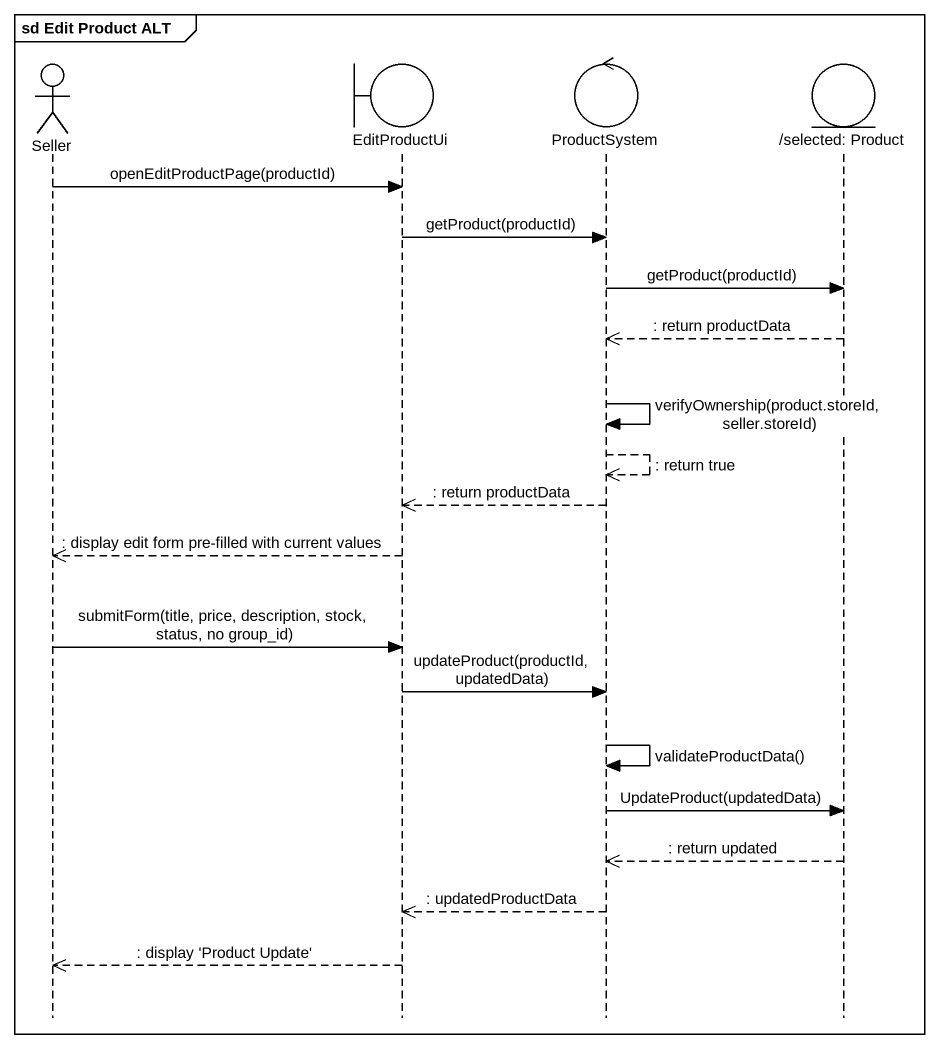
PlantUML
@startuml
mainframe sd Edit Product ALT
hide footbox
actor Seller
boundary EditProductUi
control ProductSystem
entity "/selected: Product" as selected_Product

Seller -> EditProductUi : openEditProductPage(productId)
EditProductUi -> ProductSystem : getProduct(productId)
ProductSystem -> selected_Product : getProduct(productId)
selected_Product -->> ProductSystem : : return productData
ProductSystem -> ProductSystem : verifyOwnership(product.storeId, seller.storeId)
ProductSystem -->> ProductSystem : : return true
ProductSystem -->> EditProductUi : : return productData
EditProductUi -->> Seller : : display edit form pre-filled with current values
Seller -> EditProductUi : submitForm(title, price, description, stock, status, no group_id)
EditProductUi -> ProductSystem : updateProduct(productId, updatedData)
ProductSystem -> ProductSystem : validateProductData()
ProductSystem -> selected_Product : UpdateProduct(updatedData)
selected_Product -->> ProductSystem : : return updated
ProductSystem -->> EditProductUi : : updatedProductData
EditProductUi -->> Seller : : display 'Product Update'
@enduml
